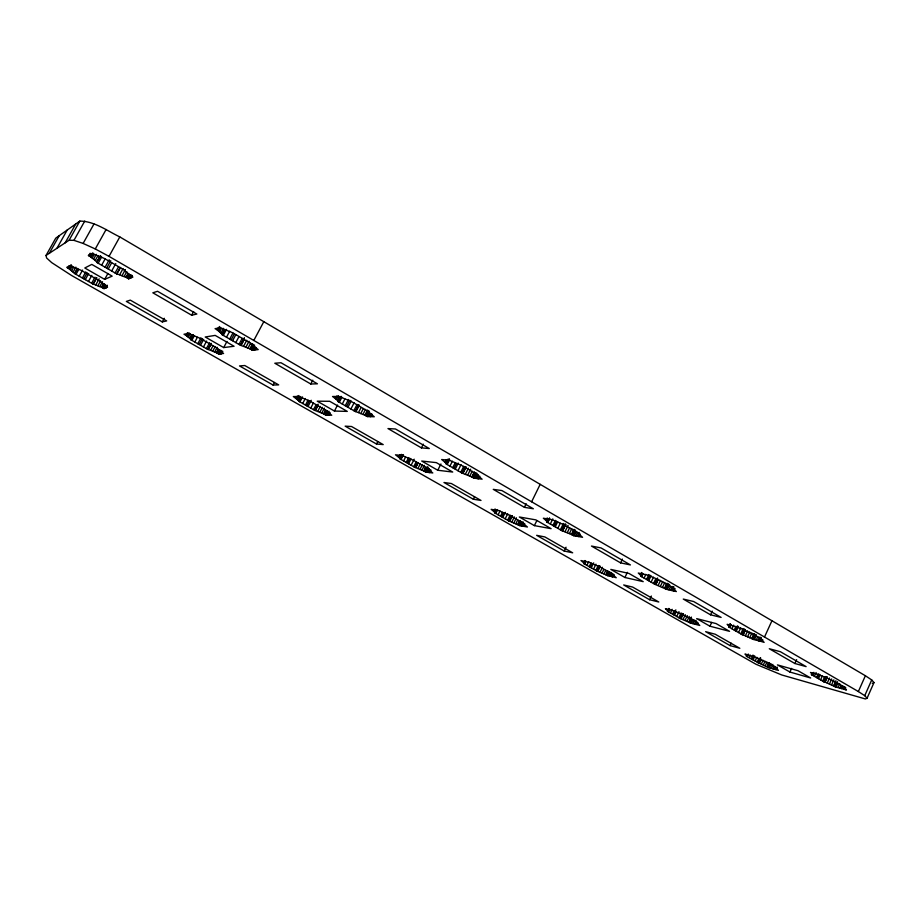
<?xml version="1.0" encoding="UTF-8"?>
<svg xmlns="http://www.w3.org/2000/svg" width="920" height="920" viewBox="0 0 920 920"><rect width="100%" height="100%" fill="white"/><g stroke="black" fill="none" stroke-linecap="round" stroke-linejoin="round"><path stroke-width="1.38" d="M867.077 698.211L864.731 695.681L858.36 691.541L865.375 675.74L119.807 236.923C107.088 230.77 94.426 221.168 79.821 221.099L55.74 238.165L46 255.495L46.644 258.014L51.704 262.625L71.461 275.425L756.056 664.297L781.701 674.946L865.398 698.958L867.077 698.211L874 682.559L871.711 679.938L865.375 675.74M864.731 695.681L871.711 679.938M839.96 688.125L841.11 685.572M840.834 688.379L841.984 685.814M841.708 688.631L842.858 686.067M843.64 689.195L844.779 686.619M824.883 682.007L826.597 678.189M813.889 672.382L812.739 674.935L811.29 674.532L823.653 681.662L825.113 682.077L827.39 676.982M812.739 674.935L812.153 673.428L810.485 672.462C823.112 675.464 834.877 681.306 845.917 688.045L844.399 687.608L844.801 689.045L846.457 690L835.279 686.78L827.241 683.077L829.529 677.982M829.403 684.043L831.68 678.948M831.542 684.963L833.819 679.869M833.635 685.825L835.912 680.719M833.888 685.975L835.601 682.145M834.451 686.308L836.165 682.479M835.026 686.63L836.728 682.801M835.279 686.78L837.556 681.674M836.142 687.033L837.856 683.203M838.051 687.573L839.764 683.744M812.268 675.084L813.406 672.543M814.395 676.315L816.109 672.497M816.523 677.545L818.236 673.727M817.489 678.097L819.202 674.279M818.455 678.661L820.168 674.843M820.571 679.88L822.284 676.062M822.687 681.099L824.4 677.293M823.653 681.662L825.93 676.568M823.871 681.72L826.16 676.637M824.377 681.869L826.654 676.775M789.912 672.037L810.669 677.994L798.019 670.714L777.434 664.895L789.912 672.037L791.579 668.369M794.869 663.504L806.115 666.609L780.356 651.705L769.293 648.738L794.869 663.504L796.628 659.629M761.288 664.148L746.212 656.109L747.466 656.466L744.97 654.051C756.562 656.799 767.245 662.354 777.423 668.403L776.1 668.023L778.435 670.381L768.706 667.575L761.288 664.148L763.059 660.261M763.266 665.045L765.037 661.158M765.221 665.884L766.992 661.997M767.13 666.678L768.901 662.791M767.372 666.816L769.143 662.929M767.912 667.126L769.683 663.24M768.453 667.437L770.224 663.55M768.706 667.575L770.477 663.688M769.453 667.793L771.224 663.895M771.121 668.276L772.892 664.378M772.788 668.759L773.973 666.149M773.547 668.978L774.732 666.367M774.306 669.196L775.491 666.586M775.985 669.679L777.17 667.057M754.354 639.803L756.573 634.961M747.132 656.638L748.328 654.051M756.171 640.274L757.827 636.64M749.179 657.8L750.363 655.212M757.976 640.745L759.644 637.111M758.804 640.964L760.472 637.318M751.214 658.961L752.985 655.074M759.632 641.182L761.3 637.537M752.134 659.49L753.917 655.603M753.054 660.019L754.837 656.132M764.497 637.043L771.949 620.747M755.09 661.169L756.861 657.294M757.114 662.319L758.885 658.444M758.034 662.848L760.403 657.673M758.23 662.906L760.598 657.731M758.678 663.032L760.449 659.145M759.115 663.159L760.886 659.272M759.31 663.216L761.081 659.33M740.784 633.857L743.187 628.636M731.135 624.795L730.02 627.21L728.651 626.865L741.807 634.455L744.199 629.234M742.026 634.512L744.418 629.292M742.497 634.627L744.901 629.406M742.969 634.754L745.188 629.935M741.807 634.455L743.187 634.811L745.407 629.981M743.187 634.811L745.372 635.835L747.581 631.005M745.372 635.835L747.546 636.801L749.765 631.982M747.546 636.801L749.696 637.721L751.916 632.891M730.02 627.21L727.133 624.335C739.99 626.98 751.744 633.236 762.898 639.952L761.461 639.572L764.129 642.367L751.789 638.572L754.009 633.731M752.065 638.733L754.285 633.891M752.663 639.078L754.883 634.248M753.261 639.423L754.929 635.8M753.537 639.584L755.757 634.754M728.904 626.048L730.031 623.622M729.33 626.577L730.445 624.151M729.341 627.037L730.457 624.622M729.686 627.463L730.928 624.737M731.952 628.774L733.631 625.14M734.217 630.073L735.885 626.451M735.241 630.671L737.472 625.841M736.276 631.258L738.495 626.439M730.054 645.587L739.841 648.289L715.231 634.236L705.629 631.66L730.054 645.587L731.17 643.183M738.53 632.557L740.749 627.739M709.929 626.209L729.548 631.327L716.105 623.587L696.681 618.619L709.929 626.209L711.678 622.438M690.322 622.886L692.024 619.229M669.633 609.029L668.483 611.466L667.299 611.156L679.834 618.297L690.575 623.035L692.277 619.379M691.288 623.219L692.99 619.562M692.863 623.633L694.565 619.976M694.428 624.047L696.141 620.379M695.152 624.243L696.29 621.793M695.865 624.427L697.015 621.977M710.527 614.801L721.13 617.423L693.645 601.519L683.272 599.069L710.527 614.801L712.241 611.133M676.706 616.526L678.983 611.662M678.856 617.745L681.133 612.893M679.834 618.297L681.536 614.663M680.018 618.355L682.295 613.49M680.432 618.458L682.697 613.606M680.846 618.562L683.111 613.709M681.03 618.619L683.307 613.755M683.043 619.562L685.319 614.698M685.043 620.459L687.32 615.595M687.01 621.31L689.287 616.434M688.907 622.081L691.184 617.205M689.172 622.231L691.449 617.355M689.747 622.564L691.449 618.907M670.599 590.249L672.359 586.511M671.37 590.433L673.141 586.684M672.152 590.606L673.911 586.856M673.854 590.996L675.038 588.501M668.483 611.466L667.759 610.845L668.909 608.407M668.276 611.719L669.438 608.982M670.438 612.95L672.152 609.304M672.6 614.181L674.314 610.535M673.578 614.744L675.855 609.88M674.556 615.296L676.269 611.65M654.615 584.165L666.448 589.294L676.361 591.571L672.98 588.328L674.325 588.639L660.065 580.382L647.956 575.138L638.273 573.034L641.872 576.357L640.596 576.069L654.615 584.165L657.535 577.978M654.821 584.212L657.156 579.266M655.258 584.303L657.605 579.358M655.707 584.407L658.042 579.462M655.914 584.453L658.248 579.508M649.612 599.725L658.789 602.002L632.661 587.075L623.691 584.947L649.612 599.725L651.36 596.033M658.133 585.488L660.468 580.543M660.341 586.477L662.676 581.52M662.504 587.385L664.838 582.429M664.585 588.213L666.919 583.257M664.872 588.386L667.207 583.418M665.516 588.754L667.851 583.797M666.16 589.133L668.495 584.165M666.448 589.294L668.782 584.338M667.219 589.478L669.553 584.499M668.909 589.858L670.657 586.132M640.458 575L641.643 572.504M641.021 575.621L642.206 573.125M641.688 576.713L643.045 573.873M644.115 578.105L645.874 574.379M646.53 579.496L648.876 574.54M647.622 580.129L649.969 575.172M648.715 580.761L651.061 575.805M651.13 582.153L653.464 577.197M653.522 583.533L655.868 578.588M624.921 577.495L643.206 581.647L628.877 573.401L610.822 569.411L624.921 577.495L627.371 572.332M605.923 574.77L596.884 571.055L583.567 563.466L584.672 563.707L580.968 560.544L589.317 562.361L600.369 567.18L613.893 574.919L612.731 574.655L616.25 577.748L605.923 574.77L607.717 571.021M606.199 574.931L607.994 571.182M606.809 575.276L608.603 571.527M607.418 575.621L609.212 571.884M607.694 575.782L609.488 572.044M608.361 575.931L610.155 572.183M609.822 576.276L611.616 572.516M611.282 576.61L612.478 574.103M611.949 576.759L613.157 574.252M612.628 576.92L613.824 574.402M620.574 562.867L630.407 564.926L601.036 547.929L591.456 546.054L620.574 562.867L622.38 559.096M590.237 567.272L592.031 563.534M591.284 567.858L593.676 562.879M593.561 569.158L595.953 564.178M595.838 570.457L598.23 565.49M596.884 571.055L599.265 566.076M597.057 571.09L599.438 566.11M597.436 571.182L599.828 566.202M597.816 571.262L600.38 566.317M600.047 572.263L602.439 567.284M602.071 573.172L603.865 569.434M604.037 574.011L605.831 570.273M583.809 563.017L585.016 560.51M584.499 563.672L585.707 561.177M584.614 564.063L585.879 561.212M586.903 565.374L588.708 561.625M589.202 566.674L590.996 562.936M549.596 518.202L547.722 522.042L546.56 521.835L561.545 530.483L571.458 534.451L573.93 529.345M571.768 534.635L574.241 529.529M564.202 551.034L572.677 552.816L544.87 536.935L536.647 535.325L564.202 551.034L566.041 547.239M572.458 535.026L574.931 529.931M573.148 535.428L575.621 530.322M571.458 534.451L573.459 535.601L575.31 531.783M574.16 535.739L576.012 531.909M575.713 536.026L577.576 532.185M577.277 536.314L579.128 532.473M577.99 536.452L579.221 533.887M578.691 536.578L579.933 534.014M555.243 526.849L557.716 521.755M557.819 528.333L560.291 523.238M560.384 529.805L563.466 523.457M561.545 530.483L564.639 524.135M561.729 530.518L564.202 525.435M562.143 530.587L565.225 524.227M562.545 530.667L565.639 524.308M562.729 530.702L565.823 524.331M565.006 531.748L568.088 525.389M567.237 532.737L569.71 527.643M569.399 533.646L571.872 528.54M547.722 522.042L545.974 520.467L547.227 517.914M546.71 521.203L547.963 518.639M547.135 521.939L548.389 519.386M547.538 522.008L549.412 518.178M547.733 522.514L549.596 518.684M550.321 524.009L552.805 518.903M552.897 525.492L555.381 520.398M554.07 526.171L556.554 521.077M496.846 510.381L495.581 512.946L494.569 512.773L508.737 520.846L519.604 525.561L521.49 521.721M531.61 501.791L540.178 484.334M520.214 525.676L522.1 521.835M521.548 525.929L523.445 522.077M522.893 526.171L524.159 523.606M523.503 526.286L524.768 523.71M534.382 525.619L551.126 528.678L535.819 519.869L519.351 516.994L534.382 525.619L536.774 520.731M505.206 518.834L507.725 513.728M507.633 520.214L510.14 515.108M508.737 520.846L511.244 515.74M508.886 520.87L511.405 515.764M509.243 520.938L511.75 515.832M509.588 520.996L512.106 515.89M509.749 521.03L512.267 515.924M511.842 522.008L514.36 516.89M513.889 522.916L516.408 517.799M515.856 523.745L517.741 519.903M524.423 507.345L533.358 508.772L501.883 490.555L493.258 489.359L524.423 507.345L526.194 503.746M517.718 524.492L519.616 520.651M518.017 524.653L519.903 520.812M518.673 525.021L520.559 521.18M519.317 525.4L521.203 521.559M495.581 512.946L493.81 511.474L495.086 508.898M494.569 512.164L495.845 509.599M495.42 512.923L496.685 510.358M495.684 513.406L497.582 509.565M498.122 514.797L500.02 510.968M500.56 516.189L502.458 512.359M501.676 516.822L503.562 512.981M502.78 517.454L505.298 512.337M471.81 476.916L473.949 478.147L482.114 479.182L477.043 474.858L478.159 474.996L461.771 465.508L449.512 460.31L441.669 459.517L446.959 463.898L445.912 463.784L461.978 473.053L469.775 476.134L471.81 476.916L474.248 472.041M472.144 477.112L474.582 472.236M472.88 477.537L475.306 472.661M473.616 477.951L476.042 473.087M473.949 478.147L476.376 473.282M474.582 478.227L477.008 473.351M475.973 478.4L477.802 474.743M477.365 478.584L478.595 476.134M478.009 478.664L479.228 476.215M478.641 478.745L479.872 476.284M473.34 499.238L480.999 500.445L451.363 483.529L443.98 482.494L473.34 499.238L474.536 496.834M457.976 470.741L461.023 464.669M460.724 472.328L463.76 466.267M461.978 473.053L465.014 466.992M462.139 473.075L465.175 467.003M462.507 473.11L465.543 467.049M462.875 473.156L465.911 467.084M463.036 473.179L466.072 467.107M465.359 474.248L468.395 468.176M467.613 475.237L470.649 469.166M469.775 476.134L472.201 471.27M437.77 470.258L452.709 472.052L436.333 462.633L421.705 461.046L437.77 470.258L440.933 463.979M444.831 462.093L446.062 459.655M445.763 462.944L447.603 459.275M446.43 463.841L448.891 458.965M446.786 463.887L449.409 459.022M447.178 464.519L449.627 459.643M449.949 466.118L452.398 461.242M452.709 467.705L455.159 462.841M453.974 468.429L456.412 463.565M455.227 469.154L458.275 463.082M402.534 455.239L400.683 458.884L399.797 458.792L414.885 467.383L419.991 469.407L422.441 464.554M419.991 469.407L421.958 470.223L424.407 465.37M421.958 470.223L423.798 470.936L425.638 467.303M424.12 471.12L425.948 467.475M424.81 471.511L427.259 466.659M425.5 471.902L427.328 468.268M423.798 470.936L425.81 472.086L428.26 467.233M426.351 472.155L428.191 468.51M427.547 472.305L429.387 468.659M428.743 472.454L429.962 470.016M429.284 472.523L430.514 470.085M429.824 472.592L431.054 470.154M406.18 462.426L408.641 457.585M407.364 463.105L409.825 458.263M408.537 463.772L410.998 458.93M411.136 465.244L414.195 459.206M421.417 447.879L429.295 448.546L395.497 428.984L387.975 428.57L421.417 447.879L423.292 444.164M413.712 466.716L416.162 461.886M414.885 467.383L417.473 462.576M415.345 467.44L417.795 462.61M418.105 462.645L415.656 467.475L418.243 462.656M417.933 468.487L420.371 463.645M400.683 458.884L398.59 457.205L399.832 454.767M399.51 457.999L401.373 454.353M400.855 457.631L402.097 455.204M400.545 458.873L402.397 455.227M400.982 459.471L403.454 454.618M403.592 460.954L405.433 457.32M376.487 444.015L383.214 444.59L351.555 426.512L345.161 426.155L376.487 444.015L377.752 441.565M341.447 396.508L338.836 401.522L337.95 401.511L355.2 411.459L358.478 412.585L361.054 407.583M358.478 412.585L360.755 413.574L363.331 408.572M360.755 413.574L362.917 414.448L365.493 409.434M362.917 414.448L364.918 415.196L367.505 410.182M365.274 415.403L367.862 410.389M366.068 415.863L368.644 410.849M366.85 416.311L369.437 411.297M364.918 415.196L367.218 416.518L369.15 412.758M367.758 416.541L369.69 412.781M368.966 416.587L370.254 414.069M370.173 416.622L371.461 414.103M370.725 416.645L372.013 414.126M345.253 405.731L348.496 399.475M346.598 406.502L349.841 400.257M347.944 407.284L351.187 401.028M350.911 408.986L354.131 402.741M353.855 410.688L357.086 404.455M355.2 411.459L358.421 405.225M355.339 411.47L358.57 405.225M355.66 411.481L358.88 405.237M355.971 411.481L359.341 405.237M301.369 397.452L299.414 401.189L298.666 401.189L314.778 410.366L321.77 413.114L324.358 408.135M321.77 413.114L323.575 413.804L325.519 410.067M323.921 413.988L325.853 410.262M324.656 414.414L326.6 410.676L310.178 401.281L299 396.543L293.33 396.554L299.414 401.189M325.392 414.839L327.336 411.102M323.575 413.804L325.726 415.023L327.669 411.286M326.186 415.046L328.129 411.309M338.836 401.522L335.432 398.59L336.743 396.06M327.209 415.081L329.164 411.332M328.244 415.115L329.544 412.62M336.294 399.452L338.249 395.669M328.716 415.138L330.016 412.631M337.433 400.43L339.388 396.669M338.089 401.522L340.699 396.508M338.399 401.522L340.998 396.508M338.698 401.522L341.308 396.508M334.443 411.044L347.277 411.401L329.716 401.292L317.25 401.189L334.443 411.044L337.559 405.053M339.308 402.293L341.906 397.291M342.286 404.018L344.885 399.004M306.74 405.789L309.339 400.821M308.004 406.502L311.247 400.292M310.764 408.077L313.363 403.109M313.524 409.653L316.112 404.685M314.778 410.366L318.136 404.167M315.169 410.377L317.756 405.409M315.433 410.377L318.147 405.421M317.733 411.389L320.321 406.421M319.803 412.309L322.391 407.33M296.091 398.475L297.401 395.979M296.941 399.28L298.908 395.531M298.057 400.188L300.023 396.44M299.437 399.935L300.736 397.452M299.69 399.935L301.001 397.452M299.299 401.189L301.254 397.452M299.931 401.902L302.53 396.922M310.787 383.997L317.423 383.812L281.025 362.756L274.804 363.228L310.787 383.997L312.777 380.19M302.703 403.489L305.313 398.509M305.486 405.065L308.085 400.096M273.044 385.043L278.68 384.882L244.789 365.527L239.522 365.93L273.044 385.043L274.367 382.513M225.136 329.601L221.835 334.546L240.407 345.253L245.858 347.254L249.055 341.251M245.858 347.254L247.997 348.116L250.562 343.298M253.805 340.457L263.81 321.678M247.997 348.116L249.964 348.818L252.528 343.999M250.343 349.036L252.908 344.218M251.194 349.531L253.759 344.712M252.045 350.025L254.61 345.207M249.964 348.818L252.436 350.244L254.357 346.633M252.873 350.198L254.805 346.575M253.862 350.083L255.139 347.668M254.84 349.979L256.128 347.553M231.15 339.917L234.37 333.902M232.599 340.745L235.808 334.742M235.784 342.585L238.993 336.582M238.97 344.425L242.167 338.422M240.407 345.253L244.248 338.065M240.522 345.241L244.363 338.042M240.775 345.207L243.972 339.204M241.028 345.172L244.237 339.169M241.143 345.161L244.352 339.158M243.558 346.265L246.767 340.262M222.548 334.431L217.603 330.13L219.558 326.497M193.027 335.903L190.498 339.572L207.759 349.404L211.036 343.471M208.07 349.358L211.243 343.447M208.288 349.335L210.921 344.586M218.408 331.027L220.351 327.393M219.5 332.051L221.455 328.417M207.759 349.404L210.588 350.347L213.141 345.609M220.892 333.19L223.491 328.359M210.588 350.347L212.681 351.256L215.234 346.518M221.95 334.523L224.537 329.705M222.191 334.489L224.779 329.659M222.433 334.443L225.02 329.624M223.295 335.386L226.527 329.36M212.681 351.256L214.636 352.049L217.177 347.3M214.636 352.049L216.407 352.693L218.316 349.14M216.763 352.9L218.672 349.335M217.557 353.349L219.466 349.796M226.504 337.226L229.724 331.211M218.35 353.809L220.248 350.244M216.407 352.693L218.707 354.004L220.616 350.451M219.075 353.97L220.995 350.405M219.914 353.878L221.191 351.497M223.686 347.576L234.071 346.265L215.177 335.397L205.229 336.996L223.686 347.576L226.987 341.423M220.742 353.786L222.019 351.394M221.122 353.74L222.398 351.348M221.501 353.694L222.789 351.302M229.701 339.077L232.921 333.063M194.833 342.044L197.386 337.295M197.8 343.735L200.997 337.801M199.157 344.505L202.342 338.572M200.502 345.264L203.688 339.342M203.458 346.955L206.643 341.032M206.413 348.634L209.599 342.723M217.212 329.912L218.511 327.474M191.659 315.215L196.845 314.042L157.538 291.283L152.846 292.813L191.659 315.215L193.637 311.558M185.978 335.351L187.277 332.959M191.095 339.48L186.346 335.558L187.645 333.166M187.139 336.375L189.083 332.787M188.209 337.306L190.141 333.73M189.531 338.341L191.463 334.776M191.785 337.203L193.062 334.822M190.589 339.56L193.165 334.811M190.796 339.526L193.373 334.765M191.855 340.342L194.419 335.593M162.288 321.897L166.669 320.907L130.295 300.138L126.362 301.415L162.288 321.897L164.255 318.297M100.567 255.84L96.611 262.315L116.656 273.873L119.657 274.769L123.073 268.582M119.657 274.769L121.969 275.758L125.384 269.56M121.969 275.758L124.085 276.586L126.822 271.618M124.085 276.586L125.994 277.242L128.041 273.516M126.408 277.483L128.466 273.757M127.328 278.012L129.375 274.286M128.248 278.541L130.295 274.815M125.994 277.242L128.662 278.783L130.709 275.057M128.984 278.656L131.042 274.93M129.708 278.369L131.077 275.873M130.433 278.082L131.813 275.575M130.766 277.943L132.135 275.448M105.098 267.202L109.215 259.773M77.349 268.605L74.554 273.527L93.07 284.073L95.772 284.924L99.153 278.829M106.662 268.111L110.779 260.682M95.772 284.924L97.876 285.821L100.579 280.945M108.226 269.019L111.653 262.821M97.876 285.821L99.808 286.591L102.511 281.715M104.662 279.369L112.171 276.138L91.793 264.408L84.79 267.984L104.662 279.369L107.939 273.458M99.808 286.591L101.522 287.201L103.557 283.544M101.913 287.419L103.937 283.762M111.665 270.998L115.77 263.58M102.764 287.902L104.788 284.245M103.603 288.385L105.639 284.728M101.522 287.201L103.995 288.615L105.34 286.166M104.27 288.5L105.616 286.062M104.868 288.259L106.225 285.809M105.478 288.017L106.835 285.568M105.754 287.902L107.123 285.453M106.041 287.799L107.398 285.338M115.103 272.976L118.519 266.8M116.656 273.873L120.152 267.662M116.92 273.757L120.612 267.455M46 255.495L69.092 240.246L73.956 240.35L83.122 243.432L95.277 248.952L106.122 229.482M97.106 262.062L91.034 257.059L93.127 253.299M92.115 258.129L94.208 254.38M82.397 277.989L85.778 271.894M93.506 259.325L96.278 254.345M83.835 278.817L87.227 272.722M95.174 260.647L97.945 255.668M85.284 279.645L88.665 273.55M97.301 261.073L99.44 257.301M96.853 262.188L100.487 255.886M98.187 263.223L101.626 257.013M88.458 281.451L91.839 275.367M91.632 283.256L95.001 277.173M101.648 265.213L105.087 259.014M93.07 284.073L96.439 278.001M93.299 283.981L96.899 277.794M858.36 691.541L109.02 256.37L119.807 236.923M67.999 268.088L69.379 265.627M68.862 268.582L70.932 264.891M83.122 243.432L93.966 224.008M74.554 273.527L69.264 268.812L71.323 265.121M70.288 269.767L72.346 266.087M71.599 270.848L73.657 267.168M73.174 272.044L75.9 267.145M74.761 273.424L77.705 268.421M76.015 274.355L78.729 269.479M88.734 255.725L90.126 253.218M89.665 256.266L91.068 253.759M79.201 276.172L82.604 270.077M90.609 256.806L92.701 253.058M65.159 242.834L75.727 223.997M69.092 240.246L79.821 221.099M73.956 240.35L84.766 221.041M49.312 253.31L59.19 235.715M56.959 248.262L67.171 230.069M872.275 683.422L874 682.559M103.995 288.615L107.548 287.189L99.958 281.094L80.995 270.261L69.839 265.661L66.746 267.375L69.264 268.812M128.662 278.783L132.894 277.092L124.292 270.572L124.855 270.33L104.282 258.405L92 253.437L88.297 255.472L91.034 257.059M218.707 354.004L223.571 353.464L216.648 348.266L217.304 348.185L199.663 338.1L188.485 333.419L184 334.224L186.346 335.558M252.436 350.244L258.198 349.6L250.93 343.919L251.712 343.815L232.691 332.798L220.386 327.727L215.073 328.67L217.603 330.13M326.623 410.688L325.818 410.665L331.729 415.242L325.726 415.023M367.218 416.518L374.279 416.772L368.184 411.815L369.138 411.838L351.509 401.626L339.216 396.485L332.534 396.497L335.432 398.59M425.81 472.086L432.791 472.96L427.777 468.935L428.72 469.05L413.333 460.264L402.178 455.48L395.485 454.802L398.59 457.205M519.604 525.561L527.436 527.022L523.204 523.48L524.273 523.675L509.864 515.441L498.743 510.634L491.165 509.346L493.81 511.474M573.459 535.601L582.567 537.303L578.392 533.554L579.634 533.784L564.362 524.941L552.172 519.719L543.341 518.213L545.974 520.467M690.575 623.035L699.763 625.45L696.877 622.748L698.119 623.07C687.838 617.067 677.178 611.133 665.413 608.695L667.759 610.845M749.696 637.721L751.789 638.572M825.113 682.077L827.241 683.077M95.277 248.952L109.02 256.37"/></g></svg>
